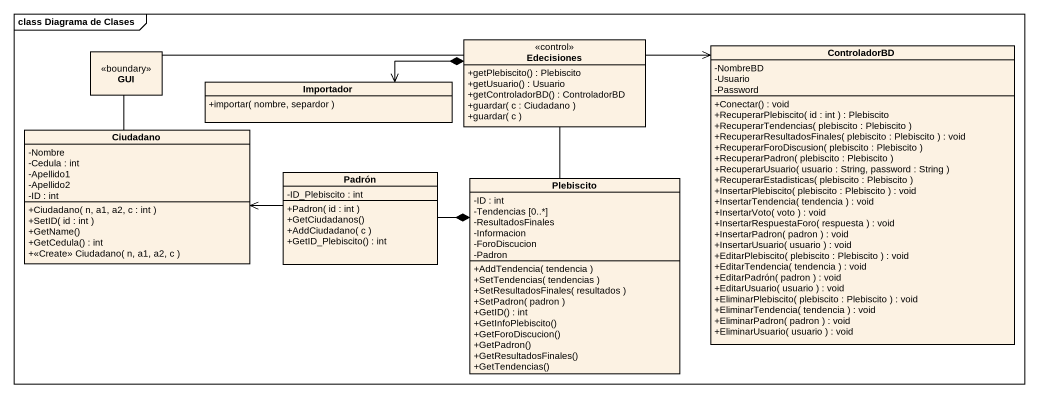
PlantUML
@startuml
mainframe class Diagrama de Clases
hide circle
hide empty members
skinparam classAttributeIconSize 0
class GUI <<boundary>>
class Edecisiones <<control>> {
  +getPlebiscito() : Plebiscito
  +getUsuario() : Usuario
  +getControladorBD() : ControladorBD
  +guardar( c : Ciudadano )
  +guardar( c )
}
class ControladorBD {
  -NombreBD
  -Usuario
  -Password
  +Conectar() : void
  +RecuperarPlebiscito( id : int ) : Plebiscito
  +RecuperarTendencias( plebiscito : Plebiscito )
  +RecuperarResultadosFinales( plebiscito : Plebiscito ) : void
  +RecuperarForoDiscusion( plebiscito : Plebiscito )
  +RecuperarPadron( plebiscito : Plebiscito )
  +RecuperarUsuario( usuario : String, password : String )
  +RecuperarEstadisticas( plebiscito : Plebiscito )
  +InsertarPlebiscito( plebiscito : Plebiscito ) : void
  +InsertarTendencia( tendencia ) : void
  +InsertarVoto( voto ) : void
  +InsertarRespuestaForo( respuesta ) : void
  +InsertarPadron( padron ) : void
  +InsertarUsuario( usuario ) : void
  +EditarPlebiscito( plebiscito : Plebiscito ) : void
  +EditarTendencia( tendencia ) : void
  +EditarPadrón( padron ) : void
  +EditarUsuario( usuario ) : void
  +EliminarPlebiscito( plebiscito : Plebiscito ) : void
  +EliminarTendencia( tendencia ) : void
  +EliminarPadron( padron ) : void
  +EliminarUsuario( usuario ) : void
}
class Importador {
  +importar( nombre, separdor )
}
class Ciudadano {
  -Nombre
  -Cedula : int
  -Apellido1
  -Apellido2
  -ID : int
  +Ciudadano( n, a1, a2, c : int )
  +SetID( id : int )
  +GetName()
  +GetCedula() : int
  +<<Create>> Ciudadano( n, a1, a2, c )
}
class Padrón {
  -ID_Plebiscito : int
  +Padron( id : int )
  +GetCiudadanos()
  +AddCiudadano( c )
  +GetID_Plebiscito() : int
}
class Plebiscito {
  -ID : int
  -Tendencias [0..*]
  -ResultadosFinales
  -Informacion
  -ForoDiscucion
  -Padron
  +AddTendencia( tendencia )
  +SetTendencias( tendencias )
  +SetResultadosFinales( resultados )
  +SetPadron( padron )
  +GetID() : int
  +GetInfoPlebiscito()
  +GetForoDiscucion()
  +GetPadron()
  +GetResultadosFinales()
  +GetTendencias()
}
GUI -right- Edecisiones
Edecisiones -right-> ControladorBD
Edecisiones *-left-> Importador
Ciudadano -up- GUI
Padrón -left-> Ciudadano
Plebiscito -up- Edecisiones
Plebiscito *-left- Padrón
@enduml
